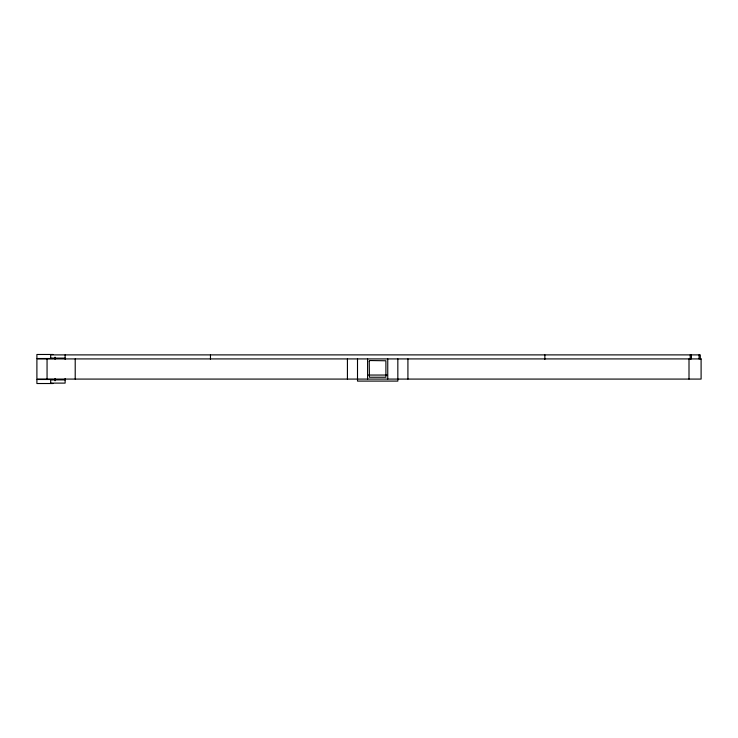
<?xml version="1.0" encoding="UTF-8"?>
<svg xmlns="http://www.w3.org/2000/svg" width="738" height="738" viewBox="0 0 738 738"><rect width="100%" height="100%" fill="white"/><g stroke="black" fill="none" stroke-linecap="round" stroke-linejoin="round"><path stroke-width="1.11" d="M53.035 354.48L36.9 354.48L36.9 358.511L53.035 358.511M50.673 358.114L65.128 358.114M368.446 375.052L386.896 375.052M53.035 379.489L36.9 379.489L36.9 383.52L53.035 383.52M65.128 379.885L50.673 379.885L50.673 383.52M50.535 383.114L65.128 383.114L65.128 378.502M700.297 359.369L700.297 354.886L50.673 354.886L50.673 358.511M699.08 354.886L699.08 358.917M691.423 354.886L691.423 358.917M690.215 354.886L690.215 359.369M689.006 358.917L689.006 379.083M544.865 354.886L544.865 359.369M407.92 358.917L407.92 379.083M397.837 358.917L397.837 381.094L357.506 381.094L357.506 358.917M387.754 358.917L387.754 379.083M367.589 358.917L367.589 379.083M347.423 358.917L347.423 379.083M210.468 354.886L210.468 359.369M75.211 358.917L75.211 379.083M65.128 354.886L65.128 359.369M55.046 357.127L55.046 359.369M55.046 378.502L55.046 380.808M47.057 358.917L47.057 379.083M369.231 361.131L369.434 377.229L385.9 377.229L385.9 360.771L370.006 360.531L369.231 361.131M701.1 358.917L36.9 358.917L36.9 379.083L701.1 379.083L701.1 358.917"/></g></svg>
